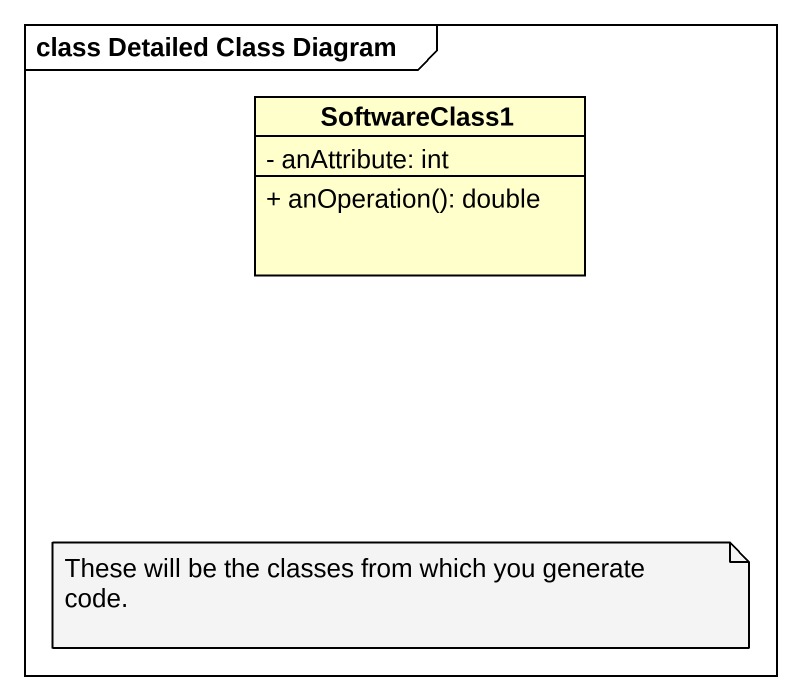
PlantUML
@startuml
mainframe class Detailed Class Diagram
hide circle
hide empty members
skinparam classAttributeIconSize 0
class SoftwareClass1 {
  - anAttribute: int
  + anOperation(): double
}
note as N1
  These will be the classes from which you generate code.
end note
@enduml
